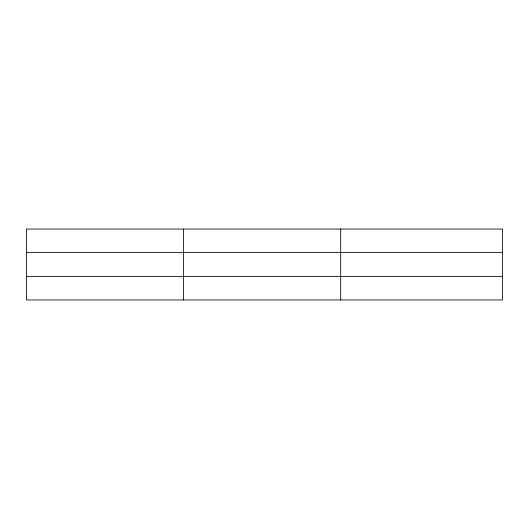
<?xml version="1.0" encoding="UTF-8"?>
<svg xmlns="http://www.w3.org/2000/svg" width="529" height="529" viewBox="0 0 529 529"><rect width="100%" height="100%" fill="white"/><g stroke="black" fill="none" stroke-linecap="round" stroke-linejoin="round"><path stroke-width="0.79" d="M183.563 299.956L183.563 229.044M340.676 299.956L340.676 229.044M502.55 276.555L502.55 299.956L26.45 299.956L26.45 229.044L502.55 229.044L502.55 276.555L26.45 276.555M26.45 252.445L502.55 252.445"/></g></svg>
